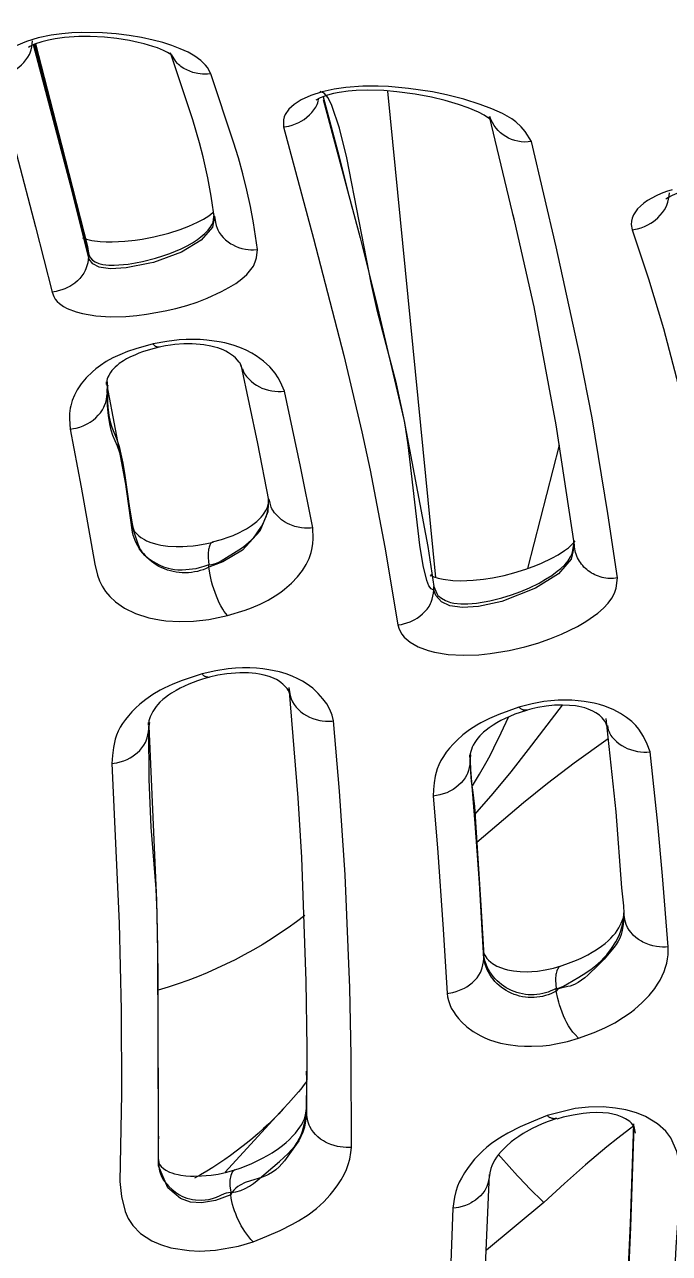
# Model space of a CAD drawing. Header units: inches. Extents: x 5931 to 10048, y 0 to 3185.
# Drawn here: x 7216.774 to 7217.957, y 964.775 to 967.028 of the extents above; entities that cross this region are included whole.
import ezdxf

# ---------------------------------------------------------------- set-up
doc = ezdxf.new("R2010")
doc.units = ezdxf.units.IN
doc.header["$LTSCALE"] = 48
doc.header["$MEASUREMENT"] = 0
doc.linetypes.add('DASHDOT2', pattern=[0.5, 0.25, -0.125, 0, -0.125])
for name, color, linetype in [('A-Eqpm-NIC', 8, 'DASHDOT2'), ('A-Flor-Case-Full Height', 8, 'Continuous'), ('A-Flor-Pattern', 8, 'Continuous')]:
    doc.layers.add(name, color=color, linetype=linetype)

# ---------------------------------------------------------------- blocks, each defined once
blk = doc.blocks.new('Precor_r815')
for p, q in [((4.9365, 65.3948), (4.9365, 65.4013)), ((4.902, 65.1346), (4.902, 65.1396)), ((4.902, 65.1345), (4.902, 65.1345)), ((4.7154, 64.8024), (4.7154, 64.8074)), ((4.3017, 64.759), (4.3017, 64.7656)), ((4.8259, 64.4945), (4.8259, 64.4996)), ((4.2343, 64.4448), (4.2352, 64.4376)), ((4.2352, 64.4376), (4.2352, 64.4376)), ((4.2352, 64.4325), (4.2352, 64.4376)), ((4.2099, 64.0611), (4.2099, 64.0611)), ((4.2099, 64.0559), (4.2099, 64.0609)), ((4.0768, 63.9942), (4.0768, 63.9992)), ((4.5359, 63.7614), (4.5359, 63.7654)), ((4.6752, 63.6055), (4.6752, 63.6106))]:
    blk.add_line(p, q)
for points in [[(4.7118, 65.7434), (4.7181, 65.7558), (4.7215, 65.7603), (4.7301, 65.769), (4.741, 65.7771), (4.7537, 65.7846), (4.7679, 65.7914), (4.7834, 65.7975), (4.8, 65.8031), (4.8177, 65.808), (4.8394, 65.8128), (4.8622, 65.8168), (4.8859, 65.8198), (4.9112, 65.8217), (4.949, 65.8223), (4.9674, 65.8215), (4.9859, 65.8198), (5.0055, 65.817), (5.0289, 65.812), (5.0504, 65.8054), (5.0694, 65.7971)], [(4.7825, 65.7773), (4.7833, 65.7791), (4.7915, 65.7842), (4.799, 65.7882), (4.8099, 65.7928), (4.8183, 65.7958), (4.8342, 65.8006), (4.8453, 65.8035), (4.8614, 65.807), (4.8844, 65.8107), (4.9074, 65.8132), (4.9337, 65.8146), (4.9546, 65.8145), (4.981, 65.8127), (4.9982, 65.8104), (5.0103, 65.808), (5.0226, 65.8047), (5.0362, 65.7998), (5.0445, 65.7956), (5.0472, 65.7937)], [(5.036, 65.7997), (5.0314, 65.7814), (4.9959, 65.6415), (4.966, 65.5228), (4.9365, 65.4013)], [(4.9365, 65.3946), (4.9669, 65.5195), (5.0375, 65.7991)], [(5.0342, 65.8004), (4.9863, 65.6084), (4.9387, 65.4142)], [(5.1066, 65.7384), (5.0993, 65.7396), (5.0934, 65.7411), (5.0872, 65.7432), (5.0812, 65.7457), (5.0754, 65.7487), (5.0699, 65.7522), (5.0648, 65.7561), (5.06, 65.7604), (5.0557, 65.765), (5.0517, 65.7699), (5.0483, 65.7751), (5.0454, 65.7806), (5.0442, 65.7834), (5.0423, 65.789), (5.041, 65.7949), (5.0401, 65.8007), (5.0394, 65.8067)], [(4.7046, 65.4629), (4.7111, 65.5105), (4.7171, 65.5449), (4.7257, 65.5852), (4.7325, 65.6119), (4.7451, 65.6557), (4.7857, 65.7833)], [(4.7118, 65.7434), (4.7179, 65.7429), (4.7225, 65.7427), (4.7271, 65.7429), (4.7316, 65.7433), (4.7354, 65.7439), (4.7385, 65.7445), (4.7446, 65.7462), (4.7505, 65.7483), (4.7562, 65.7509), (4.7616, 65.7539), (4.7642, 65.7556), (4.7667, 65.7574), (4.769, 65.7593), (4.7712, 65.7613), (4.7732, 65.7635), (4.776, 65.767), (4.7782, 65.7704), (4.7822, 65.7775)], [(4.6261, 65.4083), (4.6336, 65.4591), (4.6391, 65.4904), (4.6456, 65.5216), (4.6529, 65.5527), (4.6611, 65.5834), (4.6699, 65.613), (4.7118, 65.7434)], [(5.1066, 65.7384), (5.0338, 65.4515), (5.0034, 65.3273)], [(4.1224, 65.6142), (4.134, 65.6335), (4.1413, 65.6427), (4.1513, 65.6521), (4.1586, 65.6575), (4.1756, 65.6676), (4.1952, 65.6767), (4.2165, 65.6851), (4.2466, 65.695), (4.2786, 65.7035), (4.3041, 65.7089), (4.3487, 65.7158), (4.3853, 65.7191), (4.4041, 65.7199), (4.4323, 65.7198), (4.4637, 65.7174), (4.4851, 65.7142), (4.5074, 65.7091), (4.5278, 65.7022), (4.5455, 65.6939), (4.5585, 65.6853), (4.5683, 65.676), (4.575, 65.6662), (4.577, 65.6613), (4.5782, 65.6555), (4.5781, 65.6423)], [(4.1963, 65.655), (4.1997, 65.6579), (4.2096, 65.6647), (4.2198, 65.6702), (4.2386, 65.6785), (4.2563, 65.685), (4.2813, 65.6927), (4.3061, 65.6989), (4.3361, 65.7047), (4.3697, 65.7094), (4.3938, 65.7115), (4.4243, 65.7123), (4.4445, 65.7116), (4.4595, 65.7103), (4.4758, 65.7079), (4.4866, 65.7057), (4.4975, 65.7028), (4.5108, 65.6978), (4.5187, 65.6934)], [(4.387, 65.7105), (4.2989, 64.7832)], [(4.3017, 64.759), (4.3065, 64.7611), (4.3108, 64.7673), (4.3148, 64.7771), (4.3217, 64.8059), (4.3277, 64.8447), (4.3489, 65.0359), (4.3554, 65.0786), (4.3705, 65.1521), (4.4052, 65.2903), (4.4162, 65.3417), (4.4619, 65.583), (4.4753, 65.6401), (4.4892, 65.683), (4.4963, 65.6976), (4.5036, 65.7068), (4.5111, 65.71)], [(4.5053, 65.6947), (4.4374, 65.431), (4.4078, 65.3089), (4.3669, 65.1272)], [(4.5054, 65.6998), (4.4782, 65.5948), (4.4677, 65.5524), (4.4526, 65.4886)], [(4.5781, 65.6423), (4.5726, 65.6431), (4.5683, 65.644), (4.562, 65.6458), (4.5559, 65.6481), (4.5499, 65.6508), (4.5457, 65.6532), (4.5403, 65.6567), (4.5353, 65.6607), (4.5306, 65.665), (4.5263, 65.6696), (4.5223, 65.6746), (4.5205, 65.6772), (4.5189, 65.6798), (4.5175, 65.6825), (4.5163, 65.6853), (4.5153, 65.6881), (4.5146, 65.6915), (4.5139, 65.6954)], [(4.1537, 65.4634), (4.1997, 65.6622)], [(4.5781, 65.6423), (4.523, 65.4297), (4.4674, 65.2063), (4.4342, 65.0609), (4.4189, 64.9874), (4.392, 64.8405), (4.3679, 64.6925)], [(3.9643, 64.782), (3.9819, 64.9049), (4.011, 65.0872), (4.0332, 65.2069), (4.0767, 65.4136), (4.1224, 65.6142)], [(3.8639, 65.5223), (3.8743, 65.5188), (3.884, 65.515), (3.8931, 65.5108), (3.9014, 65.5064), (3.909, 65.5017), (3.9159, 65.4967), (3.922, 65.4914), (3.9272, 65.4859), (3.9314, 65.4804), (3.9349, 65.4744), (3.9374, 65.4683), (3.9387, 65.4622), (3.9389, 65.4562), (3.9371, 65.4462)], [(3.722, 65.516), (3.7329, 65.5196), (3.7448, 65.5227), (3.7551, 65.5245), (3.7703, 65.526), (3.7876, 65.5265), (3.7965, 65.5262), (3.807, 65.5255), (3.8217, 65.5236), (3.8371, 65.5205), (3.849, 65.5172), (3.8554, 65.515), (3.8637, 65.5116), (3.8717, 65.5072), (3.8756, 65.5047)], [(3.9371, 65.4462), (3.9309, 65.4472), (3.9274, 65.4481), (3.921, 65.45), (3.9147, 65.4524), (3.9086, 65.4553), (3.9028, 65.4587), (3.9001, 65.4606), (3.8948, 65.4646), (3.8899, 65.469), (3.8855, 65.4738), (3.8814, 65.4789), (3.8779, 65.4843), (3.8749, 65.4899), (3.8737, 65.4928), (3.8718, 65.4987), (3.8704, 65.5047), (3.8695, 65.5107), (3.8687, 65.5168)], [(4.9477, 65.4309), (4.9405, 65.4282), (4.9306, 65.4258), (4.9152, 65.4238), (4.9043, 65.4232), (4.8931, 65.423), (4.8698, 65.4242), (4.851, 65.4263), (4.838, 65.4283), (4.8166, 65.4325), (4.7893, 65.4397), (4.768, 65.4467), (4.7522, 65.4529), (4.736, 65.4605), (4.725, 65.4665), (4.7152, 65.4729), (4.7079, 65.4791)], [(4.1565, 65.4754), (4.1179, 65.2991), (4.0773, 65.0742), (4.0436, 64.8447)], [(4.7049, 65.4718), (4.7034, 65.4601), (4.7022, 65.4544), (4.7004, 65.4489), (4.6992, 65.4462), (4.6964, 65.441), (4.693, 65.436), (4.6891, 65.4313), (4.6848, 65.427), (4.68, 65.423), (4.6749, 65.4195), (4.6722, 65.4179), (4.6666, 65.415), (4.6607, 65.4126), (4.6546, 65.4106), (4.6483, 65.4092), (4.6433, 65.4085), (4.6382, 65.408), (4.6331, 65.4079), (4.6261, 65.4083)], [(4.7049, 65.4718), (4.7049, 65.4714), (4.7049, 65.471), (4.7049, 65.4707), (4.7049, 65.4704), (4.7049, 65.4701), (4.705, 65.4699), (4.705, 65.4697), (4.7051, 65.4694), (4.7051, 65.4693), (4.7052, 65.4691), (4.7053, 65.4689), (4.7054, 65.4686), (4.7056, 65.4683)], [(4.9365, 65.4015), (4.9353, 65.397), (4.9332, 65.3926), (4.9294, 65.3882), (4.9247, 65.3849), (4.9176, 65.3819), (4.9101, 65.38), (4.8996, 65.3789), (4.8892, 65.3787), (4.8808, 65.3791), (4.8639, 65.3808), (4.8502, 65.383), (4.8377, 65.3856), (4.8135, 65.3919), (4.8001, 65.3961), (4.7873, 65.4008), (4.7662, 65.4099), (4.7555, 65.4155), (4.7455, 65.4213), (4.7363, 65.4276), (4.73, 65.4324), (4.7227, 65.4388), (4.7165, 65.4455), (4.7117, 65.4522), (4.7098, 65.4556), (4.7078, 65.4607), (4.7067, 65.4654), (4.7056, 65.4746)], [(4.7056, 65.4683), (4.709, 65.4509), (4.7297, 65.4262), (4.7655, 65.4037), (4.8174, 65.384), (4.8239, 65.3823), (4.8675, 65.3736), (4.8962, 65.3719), (4.9136, 65.3739), (4.9172, 65.3749), (4.929, 65.3811), (4.9353, 65.39), (4.9365, 65.3948)], [(3.9371, 65.4462), (3.9075, 65.3524), (3.8798, 65.2581), (3.8559, 65.163), (3.8459, 65.115), (3.834, 65.0487), (3.8265, 65.0182), (3.8209, 65.0033), (3.813, 64.9888), (3.8015, 64.9745), (3.7842, 64.9601), (3.7643, 64.9493), (3.7459, 64.9425), (3.7161, 64.936), (3.6918, 64.9337), (3.6615, 64.9337), (3.6387, 64.9359), (3.6094, 64.9412), (3.5811, 64.9483)], [(4.9388, 65.4141), (4.9365, 65.4015)], [(5.0034, 65.3273), (5.0007, 65.3188), (4.998, 65.314), (4.9944, 65.3095), (4.9899, 65.3052), (4.9826, 65.2999), (4.9757, 65.296), (4.9591, 65.2893), (4.9479, 65.2862), (4.923, 65.282), (4.8961, 65.2803), (4.8683, 65.2809), (4.8479, 65.2827), (4.8301, 65.2849), (4.7955, 65.2914), (4.776, 65.2961), (4.756, 65.3019), (4.7368, 65.3083), (4.7186, 65.3154), (4.6919, 65.3281), (4.6784, 65.3358), (4.6661, 65.3438), (4.6551, 65.3523), (4.6457, 65.3611), (4.638, 65.3701), (4.6336, 65.3769), (4.63, 65.385), (4.6279, 65.3927), (4.6261, 65.4083)], [(4.9365, 65.4013), (4.9365, 65.4015)], [(4.9365, 65.3948), (4.9365, 65.3946)], [(4.9365, 65.3946), (4.9372, 65.3887), (4.9382, 65.3828), (4.9395, 65.3771), (4.9414, 65.3714), (4.9425, 65.3686), (4.9454, 65.3633), (4.9489, 65.3581), (4.9528, 65.3532), (4.9572, 65.3487), (4.962, 65.3445), (4.9671, 65.3407), (4.9712, 65.3381), (4.974, 65.3365), (4.9799, 65.3336), (4.986, 65.3313), (4.9923, 65.3294), (4.9959, 65.3285), (5.0034, 65.3273)], [(4.5762, 65.1384), (4.5836, 65.1553), (4.588, 65.1637), (4.5937, 65.1729), (4.6031, 65.1844), (4.6148, 65.1954), (4.6287, 65.2058), (4.6366, 65.2106), (4.647, 65.2162), (4.6584, 65.2213), (4.6709, 65.2259), (4.686, 65.2302), (4.6965, 65.2325), (4.719, 65.2357), (4.7313, 65.2367), (4.7441, 65.2371), (4.757, 65.2369), (4.77, 65.2361), (4.7924, 65.2332), (4.8178, 65.2286)], [(4.6542, 65.1807), (4.6564, 65.1877), (4.6581, 65.1917), (4.6596, 65.1939), (4.6666, 65.2016), (4.6704, 65.2051), (4.6754, 65.2091), (4.6791, 65.2116), (4.6845, 65.2146), (4.6894, 65.217), (4.6988, 65.2207), (4.7043, 65.2224), (4.7117, 65.2244), (4.7246, 65.2267), (4.7317, 65.2276), (4.7461, 65.2285), (4.7614, 65.2284), (4.7779, 65.2272), (4.786, 65.2262), (4.795, 65.2245), (4.8068, 65.2219)], [(4.8068, 65.2221), (4.8226, 65.2178), (4.8374, 65.2131), (4.8441, 65.2106), (4.8505, 65.2079), (4.8607, 65.203), (4.8667, 65.1997), (4.8721, 65.1964), (4.8801, 65.1908), (4.8841, 65.1875), (4.8875, 65.1843), (4.8904, 65.1813), (4.8937, 65.1774), (4.896, 65.1742), (4.8994, 65.1684), (4.9009, 65.1649), (4.9021, 65.1616), (4.9028, 65.1584), (4.9032, 65.155), (4.9032, 65.1507)], [(4.8178, 65.2286), (4.8498, 65.219), (4.8649, 65.2137), (4.8792, 65.2079), (4.8922, 65.2016), (4.9041, 65.1946), (4.9148, 65.1874), (4.9232, 65.1809), (4.9296, 65.1753), (4.9408, 65.164), (4.9501, 65.1523), (4.9576, 65.1406), (4.9627, 65.1306), (4.9666, 65.1206), (4.9694, 65.1105), (4.9704, 65.1056), (4.9715, 65.0956), (4.9717, 65.0857), (4.9706, 65.0659)], [(4.6049, 64.9304), (4.6252, 65.0383), (4.6562, 65.1888)], [(4.6533, 65.1809), (4.6523, 65.1768), (4.6512, 65.1741), (4.6498, 65.1714), (4.6482, 65.1688), (4.6464, 65.1664), (4.6422, 65.1616), (4.6377, 65.1573), (4.633, 65.1532), (4.628, 65.1495), (4.6226, 65.1463), (4.6183, 65.1442), (4.6122, 65.1419), (4.606, 65.1401), (4.5995, 65.1387), (4.5939, 65.138), (4.5882, 65.1377), (4.5825, 65.1378), (4.5762, 65.1384)], [(4.902, 65.1396), (4.9015, 65.1174), (4.9009, 65.1081), (4.8992, 65.0922), (4.8968, 65.0796), (4.894, 65.0695), (4.8848, 65.046), (4.8806, 65.033), (4.877, 65.0182), (4.8737, 65.0013), (4.8707, 64.9822), (4.8559, 64.8745)], [(4.903, 65.15), (4.8874, 65.0661), (4.8668, 64.9505), (4.8569, 64.8885)], [(4.9021, 65.1346), (4.9022, 65.1347), (4.9023, 65.135), (4.9023, 65.1354), (4.9024, 65.1365), (4.9025, 65.1376), (4.9025, 65.1387), (4.9025, 65.1398), (4.9025, 65.1408), (4.9024, 65.1417), (4.9023, 65.1426), (4.902, 65.1443), (4.9016, 65.1458), (4.9012, 65.1473), (4.9003, 65.15)], [(4.9021, 65.1563), (4.902, 65.1397)], [(4.9027, 65.1563), (4.903, 65.1554), (4.9031, 65.1549), (4.9032, 65.1543), (4.9032, 65.1536), (4.9032, 65.1528), (4.9032, 65.1524), (4.9031, 65.1514), (4.9029, 65.1496), (4.9025, 65.1475)], [(4.9034, 65.1513), (4.9034, 65.1561)], [(4.3669, 65.1272), (4.3573, 65.0843), (4.3128, 64.8419), (4.3017, 64.7658)], [(4.5244, 64.8776), (4.5467, 64.9945), (4.5762, 65.1384)], [(4.8559, 64.8694), (4.8695, 64.9701), (4.8725, 64.9889), (4.8757, 65.0056), (4.8793, 65.0204), (4.8834, 65.0333), (4.8917, 65.054), (4.8949, 65.064), (4.8977, 65.0761), (4.9, 65.0914), (4.9015, 65.1106), (4.902, 65.1345)], [(4.9706, 65.0659), (4.964, 65.0669), (4.9593, 65.0679), (4.9528, 65.0698), (4.9466, 65.0723), (4.9405, 65.0751), (4.9376, 65.0768), (4.9334, 65.0794), (4.9282, 65.0833), (4.9233, 65.0876), (4.9188, 65.0923), (4.9147, 65.0972), (4.9112, 65.1025), (4.9082, 65.108), (4.907, 65.1108), (4.9051, 65.1166), (4.9037, 65.1225), (4.9028, 65.1285), (4.902, 65.1345)], [(4.9706, 65.0659), (4.9501, 64.9549), (4.9249, 64.8084), (4.9199, 64.7871), (4.9163, 64.7766), (4.9114, 64.7663), (4.9053, 64.7564), (4.8976, 64.7467), (4.8872, 64.7366), (4.8708, 64.7247), (4.8503, 64.7144), (4.8256, 64.7061), (4.8061, 64.7021), (4.7943, 64.7005), (4.7695, 64.699), (4.7438, 64.6996), (4.7156, 64.703), (4.6813, 64.7103)], [(4.0716, 65.0355), (4.1296, 64.8004)], [(4.5244, 64.8776), (4.5283, 64.8772), (4.5339, 64.877), (4.5395, 64.8772), (4.5451, 64.8778), (4.5511, 64.8789), (4.5575, 64.8805), (4.5637, 64.8827), (4.5667, 64.884), (4.571, 64.8861), (4.5765, 64.8893), (4.5816, 64.893), (4.5863, 64.8971), (4.5907, 64.9016), (4.5947, 64.9064), (4.5981, 64.9115), (4.5995, 64.9141), (4.6007, 64.9168), (4.6017, 64.9197), (4.6029, 64.9247), (4.6037, 64.9306)], [(4.6049, 64.9325), (4.6049, 64.9282)], [(4.6053, 64.9283), (4.6052, 64.9288), (4.6052, 64.929), (4.6051, 64.9292), (4.6051, 64.9295), (4.6051, 64.9298), (4.6051, 64.9302), (4.6051, 64.9306), (4.6051, 64.9309), (4.6052, 64.9317), (4.6055, 64.9335)], [(4.7086, 64.8508), (4.6921, 64.8556), (4.6783, 64.8603), (4.6709, 64.8633), (4.659, 64.8689), (4.6525, 64.8723), (4.6465, 64.8758), (4.6371, 64.8821), (4.632, 64.886), (4.6275, 64.8899), (4.6236, 64.8936), (4.6192, 64.8983), (4.6162, 64.902), (4.6137, 64.9056), (4.6104, 64.911), (4.6085, 64.915), (4.6071, 64.9187), (4.6062, 64.9221), (4.6054, 64.927), (4.6052, 64.9314)], [(4.7154, 64.8074), (4.7104, 64.8077), (4.7057, 64.8088), (4.7012, 64.8103), (4.6969, 64.8124), (4.6927, 64.8147), (4.6606, 64.8355), (4.6519, 64.8416), (4.6425, 64.8495), (4.6375, 64.8544), (4.633, 64.8594), (4.6289, 64.8646), (4.6251, 64.8698), (4.6188, 64.8803), (4.6136, 64.8905), (4.6096, 64.9006), (4.6069, 64.9105), (4.6058, 64.9178), (4.6055, 64.9227), (4.6057, 64.9325)], [(4.6062, 64.9283), (4.6068, 64.9083), (4.6215, 64.8711), (4.6537, 64.8353), (4.6895, 64.8129), (4.7154, 64.8024)], [(4.6813, 64.7103), (4.6489, 64.7207), (4.637, 64.7252), (4.6212, 64.7323), (4.6066, 64.7399), (4.5933, 64.7481), (4.5834, 64.7551), (4.5762, 64.7608), (4.5634, 64.7724), (4.5525, 64.7843), (4.5435, 64.7964), (4.5367, 64.8079), (4.5313, 64.8194), (4.5275, 64.8309), (4.5261, 64.8366), (4.5245, 64.8472), (4.5239, 64.8573), (4.5244, 64.8776)], [(4.8569, 64.8885), (4.8549, 64.8791), (4.8534, 64.8734), (4.8525, 64.8715), (4.8474, 64.8654), (4.8444, 64.8625), (4.8406, 64.8593), (4.834, 64.8551), (4.8298, 64.853), (4.8218, 64.8497), (4.8112, 64.8465), (4.8037, 64.8448), (4.7907, 64.8429), (4.7758, 64.842), (4.7635, 64.842), (4.7551, 64.8425), (4.7445, 64.8435), (4.7359, 64.8446), (4.7192, 64.8478), (4.7078, 64.8506)], [(4.8559, 64.8745), (4.8552, 64.8742), (4.8539, 64.8721), (4.8525, 64.8682), (4.846, 64.8473), (4.8435, 64.841), (4.8409, 64.8359), (4.8385, 64.8319), (4.8358, 64.8284), (4.8328, 64.8251), (4.8261, 64.8192), (4.8181, 64.8136), (4.8123, 64.81), (4.8058, 64.8066), (4.7987, 64.8034), (4.7902, 64.8006), (4.7846, 64.7992), (4.7786, 64.7982), (4.7723, 64.7976), (4.7644, 64.7976), (4.758, 64.7979), (4.7453, 64.7993), (4.7389, 64.8003), (4.7325, 64.8017), (4.7241, 64.8044), (4.7169, 64.8071), (4.7154, 64.8074)], [(4.3074, 64.7886), (4.3065, 64.7856), (4.3079, 64.7873), (4.302, 64.7844), (4.2937, 64.7816), (4.2849, 64.7796), (4.2671, 64.7773), (4.2526, 64.7768), (4.2297, 64.7776), (4.2107, 64.7796), (4.1939, 64.7823), (4.1728, 64.7868), (4.1547, 64.7917), (4.1326, 64.7988), (4.1144, 64.8058), (4.1039, 64.8103), (4.0847, 64.8199), (4.0735, 64.8263), (4.0615, 64.8343), (4.0546, 64.8398), (4.0492, 64.8447), (4.0447, 64.8494), (4.0423, 64.8528)], [(4.3017, 64.7656), (4.2966, 64.7523), (4.2942, 64.7489), (4.2879, 64.7434), (4.2804, 64.739), (4.2712, 64.7353), (4.2653, 64.7339), (4.2525, 64.7325), (4.2395, 64.7325), (4.2236, 64.734), (4.1992, 64.7383), (4.1766, 64.7442), (4.1589, 64.7499), (4.142, 64.7564), (4.126, 64.7634), (4.1083, 64.7724), (4.0963, 64.7795), (4.0852, 64.787), (4.075, 64.7948), (4.0686, 64.8003), (4.0613, 64.8074), (4.0551, 64.8148), (4.0504, 64.8222), (4.0478, 64.8286), (4.0462, 64.8345), (4.0445, 64.8465)], [(4.7084, 64.8501), (4.7096, 64.8498), (4.7102, 64.8495), (4.7107, 64.8492), (4.7116, 64.8483), (4.7124, 64.8472), (4.7131, 64.8458), (4.7138, 64.8443), (4.7144, 64.8426), (4.715, 64.8408), (4.7155, 64.8383), (4.7159, 64.8361), (4.7162, 64.8337), (4.7164, 64.8312), (4.7166, 64.8257), (4.7165, 64.8205), (4.7161, 64.8141), (4.7154, 64.8074)], [(4.0436, 64.8447), (4.0445, 64.8402)], [(4.0445, 64.8402), (4.0495, 64.8177), (4.0726, 64.7902), (4.1148, 64.7623), (4.1767, 64.7374), (4.2198, 64.7276), (4.2493, 64.7255), (4.2726, 64.7288), (4.2879, 64.7365), (4.2981, 64.7485), (4.3017, 64.7587)], [(4.6813, 64.7103), (4.687, 64.7182), (4.6899, 64.7225), (4.6934, 64.7288), (4.6962, 64.7345), (4.6989, 64.7407), (4.7015, 64.7473), (4.704, 64.7542), (4.7064, 64.7613), (4.7085, 64.7684), (4.7104, 64.7756), (4.713, 64.7882), (4.7154, 64.8024)], [(4.3679, 64.6925), (4.3653, 64.6844), (4.3604, 64.6747), (4.3563, 64.6693), (4.3453, 64.6593), (4.3306, 64.6507), (4.3125, 64.6437), (4.3009, 64.6405), (4.2753, 64.6363), (4.2477, 64.6347), (4.2191, 64.6357), (4.1986, 64.6377), (4.1635, 64.6436), (4.1343, 64.6507), (4.1107, 64.6578), (4.0884, 64.6658), (4.0673, 64.6747), (4.0376, 64.6897), (4.0226, 64.6988), (4.0001, 64.7152), (3.9899, 64.7244), (3.9812, 64.7338), (3.9744, 64.7433), (3.9698, 64.7529), (3.9669, 64.7626), (3.9643, 64.782)], [(4.3017, 64.7658), (4.3017, 64.7656)], [(4.3017, 64.7587), (4.3017, 64.759)], [(4.3679, 64.6925), (4.3611, 64.6936), (4.3576, 64.6944), (4.3513, 64.6962), (4.3452, 64.6985), (4.3394, 64.7013), (4.3365, 64.7029), (4.3324, 64.7055), (4.3273, 64.7092), (4.3225, 64.7134), (4.3181, 64.7179), (4.3142, 64.7227), (4.3107, 64.7278), (4.3078, 64.7331), (4.3066, 64.7358), (4.3047, 64.7414), (4.3034, 64.7471), (4.3025, 64.7529), (4.3017, 64.7587)], [(4.4863, 64.5093), (4.489, 64.5206), (4.4931, 64.5313), (4.4987, 64.5417), (4.5057, 64.5518), (4.5143, 64.562), (4.5245, 64.5718), (4.5364, 64.5809), (4.5432, 64.5852), (4.5516, 64.5899), (4.5621, 64.5948), (4.5735, 64.5992), (4.5858, 64.6029), (4.6049, 64.6071), (4.6161, 64.6087), (4.6277, 64.6098), (4.6404, 64.6105), (4.6535, 64.6105), (4.6667, 64.6099), (4.6799, 64.6086), (4.7024, 64.6048), (4.7278, 64.5992)], [(4.567, 64.5615), (4.5676, 64.564), (4.5695, 64.5682), (4.5713, 64.571), (4.5737, 64.574), (4.5792, 64.5797), (4.5824, 64.5823), (4.5861, 64.585), (4.5911, 64.5881), (4.5995, 64.592), (4.6046, 64.5939), (4.6137, 64.5967), (4.6226, 64.5986), (4.6291, 64.5996), (4.6423, 64.6009), (4.6493, 64.6012), (4.6587, 64.6012), (4.6666, 64.6008), (4.6824, 64.5992), (4.6989, 64.5965), (4.7144, 64.5926)], [(4.7278, 64.5992), (4.7642, 64.5864), (4.7814, 64.5795), (4.7974, 64.572), (4.8049, 64.568), (4.8187, 64.5595), (4.8312, 64.5504), (4.8424, 64.5411), (4.85, 64.534), (4.8569, 64.5267), (4.8632, 64.5194), (4.8689, 64.5121), (4.8739, 64.5046), (4.8782, 64.4972), (4.8819, 64.4897), (4.885, 64.4821), (4.8874, 64.4744), (4.8908, 64.459), (4.8928, 64.4436), (4.894, 64.4282)], [(4.7144, 64.5926), (4.7272, 64.5888), (4.7366, 64.5856), (4.752, 64.5795), (4.7605, 64.5756), (4.7684, 64.5716), (4.7757, 64.5676), (4.784, 64.5624), (4.7898, 64.5583), (4.7951, 64.5543), (4.7998, 64.5503), (4.8053, 64.545), (4.8091, 64.5409), (4.8123, 64.5369), (4.8161, 64.5315), (4.8187, 64.5271), (4.8234, 64.5172), (4.8248, 64.5133), (4.8257, 64.5093), (4.826, 64.5057), (4.8258, 64.4955)], [(4.5681, 64.5731), (4.5666, 64.5613), (4.5653, 64.5555), (4.564, 64.5513), (4.5616, 64.5459), (4.5586, 64.5406), (4.555, 64.5357), (4.5508, 64.5311), (4.5463, 64.5268), (4.5413, 64.5229), (4.536, 64.5195), (4.5303, 64.5165), (4.5243, 64.5139), (4.5181, 64.5119), (4.5117, 64.5103), (4.5071, 64.5096), (4.5013, 64.509), (4.4955, 64.5088), (4.4896, 64.509), (4.4863, 64.5093)], [(4.5681, 64.5731), (4.5516, 64.363), (4.545, 64.2487), (4.5373, 64.0132), (4.5356, 63.8857), (4.5359, 63.7614)], [(3.9039, 64.4506), (3.9097, 64.4653), (3.9165, 64.4798), (3.9206, 64.4869), (3.9252, 64.4938), (3.9306, 64.5005), (3.9378, 64.508), (3.9474, 64.5161), (3.9585, 64.5237), (3.9712, 64.5306), (3.9877, 64.5374), (3.9971, 64.5405), (4.0071, 64.5432), (4.0255, 64.5466), (4.0366, 64.5479), (4.048, 64.5488), (4.0605, 64.5491), (4.0735, 64.5488), (4.0865, 64.5479), (4.0994, 64.5463), (4.1212, 64.5421), (4.1456, 64.5359)], [(3.984, 64.5002), (3.9848, 64.5041), (3.9875, 64.5088), (3.9897, 64.512), (3.9924, 64.5155), (3.9974, 64.5203), (4.0038, 64.5249), (4.0095, 64.5281), (4.0182, 64.5319), (4.0245, 64.5341), (4.0353, 64.5368), (4.0415, 64.5379), (4.0523, 64.5391), (4.0655, 64.5397), (4.0803, 64.5393), (4.0953, 64.5378), (4.1107, 64.5351), (4.1218, 64.5324), (4.1303, 64.5298)], [(4.0661, 64.5397), (4.1284, 64.4547), (4.1606, 64.4125), (4.1937, 64.371), (4.2269, 64.3309)], [(4.1456, 64.5359), (4.1823, 64.5217), (4.1995, 64.5141), (4.2154, 64.5059), (4.2227, 64.5016), (4.2363, 64.4924), (4.2483, 64.4828), (4.2591, 64.4728), (4.2664, 64.4652), (4.273, 64.4574), (4.2789, 64.4496), (4.2842, 64.4417), (4.2887, 64.4337), (4.2925, 64.4257), (4.2957, 64.4178), (4.2994, 64.4042), (4.3015, 64.3915), (4.3026, 64.3787), (4.3032, 64.366)], [(3.9854, 64.5142), (3.9674, 64.3358), (3.9571, 64.1913), (3.953, 64.1565), (3.9526, 64.143)], [(4.1299, 64.5299), (4.143, 64.5257), (4.153, 64.522), (4.1623, 64.5181), (4.1709, 64.514), (4.1788, 64.5099), (4.1861, 64.5057), (4.1927, 64.5015), (4.2002, 64.4963), (4.2056, 64.492), (4.2103, 64.4878), (4.2174, 64.4807), (4.221, 64.4764), (4.2241, 64.4723), (4.2266, 64.4684), (4.2295, 64.4633), (4.2314, 64.4591), (4.2328, 64.4552), (4.2339, 64.4514), (4.2348, 64.4464), (4.2352, 64.4416), (4.2351, 64.4355)], [(4.231, 64.3858), (4.2178, 64.4077), (4.206, 64.429), (4.1986, 64.4433), (4.1915, 64.4578), (4.1778, 64.487), (4.1646, 64.5164)], [(4.4533, 63.6961), (4.4537, 63.8711), (4.4563, 64.0005), (4.465, 64.2157), (4.4752, 64.3752), (4.4863, 64.5093)], [(3.9829, 64.5005), (3.9822, 64.4961), (3.9814, 64.4924), (3.9804, 64.4897), (3.9792, 64.4869), (3.9778, 64.4843), (3.9762, 64.4817), (3.9744, 64.4792), (3.9704, 64.4745), (3.966, 64.4701), (3.9612, 64.466), (3.9561, 64.4624), (3.9506, 64.4591), (3.9463, 64.457), (3.9403, 64.4546), (3.9339, 64.4527), (3.9274, 64.4513), (3.9217, 64.4505), (3.916, 64.4501), (3.9102, 64.4501), (3.9039, 64.4506)], [(4.8083, 63.6676), (4.8089, 64.0281), (4.8105, 64.1428), (4.8125, 64.189), (4.8213, 64.3071), (4.8249, 64.3974), (4.8259, 64.4945)], [(4.8259, 64.4996), (4.8116, 64.1671), (4.8096, 64.0757), (4.8084, 63.7177)], [(4.8248, 64.5061), (4.8259, 64.4997)], [(4.8259, 64.4945), (4.826, 64.4965), (4.8252, 64.501)], [(4.894, 64.4282), (4.8892, 64.4288), (4.8847, 64.4296), (4.8782, 64.4312), (4.8718, 64.4334), (4.8657, 64.436), (4.8599, 64.4391), (4.8572, 64.4408), (4.8519, 64.4445), (4.847, 64.4487), (4.8425, 64.4532), (4.8384, 64.458), (4.8349, 64.4631), (4.832, 64.4685), (4.8307, 64.4713), (4.8288, 64.4769), (4.8275, 64.4827), (4.8266, 64.4886), (4.8259, 64.4945)], [(4.8261, 64.501), (4.8261, 64.5062)], [(3.9815, 64.4755), (4.0439, 64.429), (4.0929, 64.3902), (4.1368, 64.3533), (4.223, 64.2774)], [(3.8708, 64.0784), (3.8813, 64.2142), (3.8901, 64.3126), (3.9039, 64.4506)], [(4.2354, 64.4397), (4.2354, 64.4448)], [(4.2352, 64.4376), (4.2347, 64.4114), (4.2333, 64.3943), (4.23, 64.3731), (4.227, 64.3463), (4.2152, 64.1582), (4.2099, 64.0611)], [(4.2099, 64.0559), (4.218, 64.2005), (4.2259, 64.3139), (4.2352, 64.4324)], [(4.2352, 64.4325), (4.2352, 64.434), (4.2351, 64.4353), (4.2351, 64.4359), (4.235, 64.4369), (4.2348, 64.4377), (4.2347, 64.4384), (4.2345, 64.4391), (4.2343, 64.4397)], [(4.2352, 64.4324), (4.2359, 64.4265), (4.2369, 64.4206), (4.2382, 64.4148), (4.2401, 64.4092), (4.2413, 64.4064), (4.2443, 64.401), (4.2478, 64.3959), (4.2518, 64.3911), (4.2563, 64.3866), (4.2612, 64.3824), (4.2665, 64.3787), (4.2722, 64.3754), (4.2781, 64.3725), (4.2844, 64.3701), (4.2908, 64.3682), (4.2968, 64.3669), (4.3032, 64.366)], [(4.894, 64.4282), (4.8803, 64.1234), (4.8767, 63.9584), (4.8763, 63.7981), (4.8791, 63.6309), (4.8762, 63.6021), (4.8694, 63.5739), (4.8635, 63.5603), (4.8553, 63.5472), (4.8409, 63.5321), (4.8201, 63.5181), (4.8044, 63.5108), (4.7852, 63.5047), (4.7517, 63.4992), (4.7325, 63.4984), (4.7034, 63.4999), (4.6611, 63.5079), (4.6341, 63.5157)], [(4.3032, 64.366), (4.2953, 64.2675), (4.2845, 64.112), (4.2776, 63.9898)], [(3.8708, 64.0784), (3.876, 64.0781), (3.8816, 64.0781), (3.8873, 64.0785), (3.8928, 64.0792), (3.8991, 64.0806), (3.9055, 64.0824), (3.9116, 64.0848), (3.9175, 64.0876), (3.9203, 64.0892), (3.9256, 64.0927), (3.9306, 64.0966), (3.9352, 64.1009), (3.9393, 64.1056), (3.943, 64.1105), (3.946, 64.1157), (3.9484, 64.1212), (3.9498, 64.1254), (3.951, 64.1311), (3.9526, 64.1428)], [(4.0768, 63.9992), (4.0738, 63.9996), (4.0706, 64.0005), (4.0635, 64.0036), (4.0559, 64.0079), (4.0354, 64.0207), (4.0224, 64.0291), (4.011, 64.0372), (4.0003, 64.0462), (3.9945, 64.0517), (3.9891, 64.0575), (3.984, 64.0634), (3.975, 64.0756), (3.9675, 64.088), (3.9638, 64.0951), (3.9607, 64.1022), (3.9581, 64.1092), (3.956, 64.1162), (3.9544, 64.1231), (3.9533, 64.13), (3.9527, 64.1369), (3.9526, 64.1432)], [(4.068, 64.0421), (4.0591, 64.0452), (4.0492, 64.049), (4.0399, 64.0529), (4.0311, 64.057), (4.0186, 64.0636), (4.0108, 64.0682), (4.0036, 64.0728), (3.9934, 64.0801), (3.9872, 64.0851), (3.9816, 64.0901), (3.9767, 64.0949), (3.972, 64.0999), (3.968, 64.1048), (3.9646, 64.1096), (3.9616, 64.1145), (3.9573, 64.1234), (3.9539, 64.1326), (3.9532, 64.1349), (3.9527, 64.1386), (3.9526, 64.1429)], [(3.9526, 64.1428), (3.9534, 64.1266), (3.9544, 64.1175), (3.9558, 64.1094), (3.9577, 64.1021), (3.9602, 64.0954), (3.9631, 64.0891), (3.9667, 64.083), (3.9708, 64.077), (3.9794, 64.0662), (3.989, 64.0553), (3.9998, 64.0438), (4.019, 64.0243), (4.0243, 64.0194), (4.0301, 64.0148), (4.0364, 64.0105), (4.0434, 64.0068), (4.0513, 64.0038), (4.0555, 64.0026), (4.0681, 64), (4.0729, 63.9982), (4.0748, 63.9969), (4.0768, 63.9942)], [(4.0358, 63.9042), (4.0071, 63.9151), (3.9875, 63.924), (3.9694, 63.9338), (3.9529, 63.9442), (3.941, 63.9528), (3.933, 63.9591), (3.9186, 63.9722), (3.9061, 63.9856), (3.8957, 63.9993), (3.8905, 64.0073), (3.8859, 64.0153), (3.8819, 64.0234), (3.8786, 64.0315), (3.8758, 64.0396), (3.8737, 64.0476), (3.8722, 64.0557), (3.8713, 64.0634), (3.8708, 64.0784)], [(4.2101, 64.0668), (4.2098, 64.0651), (4.2084, 64.0624), (4.2043, 64.0565), (4.2012, 64.053), (4.1972, 64.0491), (4.1943, 64.0469), (4.1909, 64.0446), (4.1859, 64.0418), (4.1777, 64.0382), (4.1728, 64.0365), (4.1662, 64.0347), (4.1553, 64.0326), (4.1431, 64.0313), (4.1304, 64.031), (4.122, 64.0313), (4.1111, 64.0323), (4.0969, 64.0344), (4.0819, 64.0378), (4.0676, 64.0421)], [(4.2099, 64.0611), (4.2099, 64.0609)], [(4.0675, 64.0418), (4.0678, 64.0418)], [(4.0678, 64.0418), (4.0686, 64.0416), (4.0695, 64.0413), (4.0701, 64.041), (4.0712, 64.0401), (4.0723, 64.039), (4.0732, 64.0376), (4.0741, 64.0361), (4.0749, 64.0344), (4.0756, 64.0326), (4.0764, 64.03), (4.0769, 64.0278), (4.0773, 64.0255), (4.0776, 64.0229), (4.0779, 64.0203), (4.078, 64.0175), (4.078, 64.0123), (4.0778, 64.0091), (4.0775, 64.0059), (4.0768, 63.9992)], [(4.2099, 64.0557), (4.2099, 64.0559)], [(4.2776, 63.9898), (4.274, 63.9903), (4.2671, 63.9915), (4.2607, 63.9933), (4.2544, 63.9956), (4.2484, 63.9983), (4.2455, 63.9998), (4.2412, 64.0023), (4.236, 64.0061), (4.2311, 64.0102), (4.2266, 64.0147), (4.2225, 64.0195), (4.219, 64.0246), (4.216, 64.0299), (4.2148, 64.0326), (4.2129, 64.0383), (4.2115, 64.044), (4.2106, 64.0498), (4.2099, 64.0557)], [(4.0358, 63.9042), (4.0428, 63.9118), (4.0463, 63.916), (4.0506, 63.9221), (4.054, 63.9277), (4.0573, 63.9338), (4.0604, 63.9402), (4.0634, 63.947), (4.0662, 63.9539), (4.0687, 63.9609), (4.0709, 63.968), (4.0723, 63.9732), (4.074, 63.9802), (4.0768, 63.9942)], [(4.2776, 63.9898), (4.2767, 63.983), (4.275, 63.9759), (4.2727, 63.9688), (4.2697, 63.9619), (4.266, 63.9551), (4.2617, 63.9485), (4.2567, 63.9419), (4.2511, 63.9355), (4.2411, 63.9259), (4.2293, 63.9168), (4.2157, 63.9086), (4.208, 63.9048), (4.1994, 63.9013), (4.1897, 63.8979), (4.1793, 63.895), (4.1654, 63.8921), (4.1476, 63.8898), (4.1352, 63.889), (4.1225, 63.8889), (4.1013, 63.89), (4.0893, 63.8913), (4.0776, 63.8933), (4.0563, 63.8982), (4.0358, 63.9042)], [(4.5359, 63.7656), (4.5355, 63.8248), (4.5357, 63.8415)], [(4.5356, 63.8415), (4.5356, 63.8372)], [(4.5356, 63.8223), (4.5403, 63.8157), (4.5466, 63.8072), (4.5509, 63.8018), (4.5597, 63.7911), (4.5688, 63.7806), (4.578, 63.7703)], [(3.891, 62.8693), (3.8738, 63.1127), (3.8564, 63.5056), (3.8478, 63.635), (3.8495, 63.6619), (3.8549, 63.6885), (3.8664, 63.7145), (3.8753, 63.7267), (3.8908, 63.7413), (3.9128, 63.7549), (3.9291, 63.7618), (3.9487, 63.7676), (3.9676, 63.7711), (3.9908, 63.7731), (4.0178, 63.7727), (4.0419, 63.77), (4.0936, 63.7571)], [(4.6676, 63.6531), (4.6579, 63.6565), (4.6469, 63.6609), (4.6365, 63.6654), (4.6267, 63.6702), (4.6171, 63.6752), (4.6079, 63.6804), (4.5992, 63.6858), (4.5874, 63.6939), (4.5802, 63.6995), (4.5736, 63.7051), (4.5677, 63.7106), (4.5608, 63.7178), (4.5559, 63.7235), (4.548, 63.7344), (4.5446, 63.74), (4.5418, 63.7454), (4.5397, 63.7506), (4.5376, 63.7577), (4.5357, 63.7705)], [(4.5359, 63.7654), (4.5359, 63.7656)], [(4.6752, 63.6106), (4.6703, 63.6108), (4.6657, 63.6114), (4.6568, 63.6138), (4.6485, 63.6175), (4.6408, 63.6221), (4.6335, 63.6274), (4.6266, 63.6331), (4.5858, 63.6689), (4.5773, 63.6767), (4.5696, 63.6842), (4.5632, 63.6912), (4.5576, 63.6982), (4.5528, 63.7057), (4.5485, 63.7136), (4.5466, 63.7178), (4.5433, 63.7269), (4.5406, 63.737), (4.5386, 63.7468), (4.5359, 63.7654)], [(4.578, 63.7703), (4.6854, 63.6485)], [(3.9312, 63.723), (3.933, 63.7325), (3.9343, 63.7363), (3.936, 63.7394), (3.9384, 63.7422), (3.9418, 63.7452), (3.9465, 63.7488), (3.9496, 63.7508), (3.9558, 63.7539), (3.9648, 63.7573), (3.973, 63.7596), (3.9808, 63.7611), (3.9914, 63.7622), (4.002, 63.7624), (4.0153, 63.7618), (4.0274, 63.7606), (4.0458, 63.7577), (4.0547, 63.7559), (4.0642, 63.7534), (4.0757, 63.75)], [(3.9739, 62.9402), (3.9536, 63.2454), (3.9402, 63.5512), (3.9344, 63.7408)], [(4.0756, 63.751), (4.0915, 63.7454), (4.1028, 63.7408), (4.1122, 63.7365), (4.1209, 63.732), (4.1376, 63.7223), (4.1455, 63.7171), (4.1527, 63.7119), (4.1594, 63.7067), (4.1684, 63.6986), (4.1782, 63.6883), (4.1827, 63.6828), (4.1865, 63.6775), (4.1898, 63.6723), (4.1925, 63.6669), (4.195, 63.6612), (4.1968, 63.6559), (4.1991, 63.6476), (4.1996, 63.6409)], [(4.0936, 63.7571), (4.1186, 63.7462), (4.1429, 63.735), (4.1656, 63.7232), (4.1761, 63.717), (4.1862, 63.7104), (4.1957, 63.7034), (4.2044, 63.6962), (4.2125, 63.6888), (4.22, 63.6812), (4.2269, 63.6735), (4.2389, 63.6579), (4.2456, 63.6477), (4.2513, 63.6375), (4.255, 63.6299), (4.2581, 63.6222), (4.2614, 63.6118), (4.2638, 63.6013), (4.267, 63.5802)], [(4.4533, 63.6961), (4.4571, 63.6959), (4.4628, 63.6959), (4.4686, 63.6963), (4.4743, 63.697), (4.4787, 63.6979), (4.4852, 63.6996), (4.4915, 63.7018), (4.4975, 63.7044), (4.5011, 63.7063), (4.5046, 63.7084), (4.5099, 63.712), (4.5148, 63.7161), (4.5193, 63.7205), (4.5233, 63.7253), (4.5269, 63.7303), (4.5298, 63.7356), (4.531, 63.7383), (4.5329, 63.7439), (4.5342, 63.7496), (4.5359, 63.7612)], [(4.5359, 63.7614), (4.5359, 63.7612)], [(4.5359, 63.7612), (4.5377, 63.7458), (4.5399, 63.7348), (4.5427, 63.7252), (4.5461, 63.7166), (4.5501, 63.7088), (4.5547, 63.7013), (4.5766, 63.6705), (4.5812, 63.6647), (4.5864, 63.659), (4.5921, 63.6535), (4.5986, 63.6485), (4.6058, 63.6441), (4.6097, 63.6422), (4.6189, 63.6386), (4.639, 63.6324), (4.6488, 63.6289), (4.6581, 63.6243), (4.6623, 63.6215), (4.6661, 63.6183), (4.6696, 63.6146), (4.6727, 63.6104), (4.6752, 63.6055)], [(3.9344, 63.7371), (3.9636, 63.7139), (3.9838, 63.6971), (4.0231, 63.6626), (4.0616, 63.6271), (4.0997, 63.5911)], [(3.9344, 63.7365), (3.9403, 63.5437), (3.952, 63.2696), (3.9739, 62.9359)], [(4.8083, 63.7177), (4.8083, 63.7124)], [(4.6341, 63.5157), (4.6089, 63.5266), (4.5845, 63.5378), (4.5615, 63.5496), (4.5507, 63.5558), (4.5329, 63.5676), (4.5177, 63.5798), (4.5043, 63.5924), (4.4926, 63.6054), (4.4849, 63.615), (4.4781, 63.6247), (4.4721, 63.6344), (4.4669, 63.6441), (4.4626, 63.6539), (4.4591, 63.6636), (4.4564, 63.6734), (4.4543, 63.6866), (4.4533, 63.6961)], [(4.8083, 63.6728), (4.8071, 63.6667), (4.8058, 63.6631), (4.803, 63.6596), (4.7986, 63.6555), (4.7947, 63.6528), (4.7878, 63.6491), (4.7836, 63.6474), (4.7783, 63.6456), (4.7719, 63.6441), (4.7669, 63.6432), (4.7577, 63.642), (4.7492, 63.6414), (4.7426, 63.6413), (4.7289, 63.6416), (4.7201, 63.6422), (4.7112, 63.6431), (4.6981, 63.6452), (4.6901, 63.647), (4.6825, 63.649), (4.6675, 63.6534)], [(4.8083, 63.6728), (4.808, 63.666), (4.8073, 63.6581), (4.8061, 63.6514), (4.8044, 63.6455), (4.8023, 63.6403), (4.7998, 63.6356), (4.7967, 63.6311), (4.7887, 63.6216), (4.7833, 63.6161), (4.7769, 63.6107), (4.7696, 63.6056), (4.7654, 63.6033), (4.7608, 63.6011), (4.7558, 63.5993), (4.7505, 63.5977), (4.7453, 63.5967), (4.7401, 63.5961), (4.729, 63.5957), (4.7222, 63.596), (4.7153, 63.5969), (4.7085, 63.5984), (4.7016, 63.6009), (4.6868, 63.608), (4.6831, 63.6093), (4.6792, 63.6102), (4.6752, 63.6106)], [(4.8083, 63.6676), (4.8083, 63.6728)], [(4.6675, 63.6531), (4.6687, 63.6525), (4.6726, 63.6487), (4.6752, 63.6423), (4.6766, 63.6335), (4.6766, 63.6228), (4.6752, 63.6106)], [(4.6752, 63.6055), (4.7035, 63.5948), (4.7288, 63.5902), (4.749, 63.5919), (4.7676, 63.5989), (4.7911, 63.6189), (4.808, 63.6608), (4.8083, 63.6676)], [(4.1996, 63.6444), (4.2002, 63.6386), (4.2011, 63.6328), (4.2024, 63.6271), (4.2043, 63.6216), (4.2055, 63.6189), (4.2084, 63.6136), (4.2119, 63.6086), (4.2159, 63.6039), (4.2204, 63.5996), (4.2252, 63.5956), (4.2305, 63.592), (4.2333, 63.5903), (4.2376, 63.5881), (4.2436, 63.5855), (4.2499, 63.5834), (4.2563, 63.5817), (4.2606, 63.581), (4.267, 63.5802)], [(4.2565, 62.8304), (4.2538, 62.9545), (4.2496, 63.0186), (4.2441, 63.0716), (4.2198, 63.2341), (4.2139, 63.3034), (4.1996, 63.6444)], [(4.0997, 63.5911), (4.2051, 63.4999)], [(4.267, 63.5802), (4.274, 63.385), (4.2866, 63.1695), (4.3019, 62.9817), (4.3223, 62.7671)]]:
    blk.add_lwpolyline(points)
for centre, radius, start, end in [((4.1331, 65.6822), 0.0688, 261.0011, 343.0849), ((4.8074, 65.2338), 0.0117, 267.4024, 333.4839), ((4.7596, 64.8905), 0.0986, 243.3774, 347.6261), ((3.9759, 64.8488), 0.0678, 260.1501, 356.5026), ((4.7158, 64.6066), 0.0141, 264.4186, 327.9125), ((4.1328, 64.546), 0.0163, 261.4381, 321.7989), ((5.0389, 64.7582), 0.7963, 231.1365, 253.1841), ((4.1218, 64.0765), 0.0894, 239.7596, 349.9599), ((4.1221, 64.0709), 0.0891, 239.4353, 350.1911), ((5.0589, 64.195), 0.6416, 221.4576, 240.4135), ((4.0799, 63.7689), 0.0181, 257.9261, 319.4488), ((3.293, 64.4072), 1.1475, 314.6666, 320.8953), ((4.5065, 63.6285), 0.1703, 318.5489, 352.2434)]:
    blk.add_arc(centre, radius, start, end)
blk = doc.blocks.new('floor pattern 1st floor')
at = {"layer": 'A-Flor-Pattern'}
h = blk.add_hatch(dxfattribs=at)
h.set_pattern_fill('WOODS_BOARD_WIDE', color=256, scale=3, pattern_type=2)
h.set_pattern_definition([(0, (2343, 1229.155), (0, 6), []), (90, (2343, 1229.155), (-12, 12), [6, -42]), (90, (2367, 1235.155), (-12, 12), [6, -42])])
edge = h.paths.add_edge_path(flags=16)
edge.add_line((2149.545, 1020.6322), (2161.545, 1020.6322))
edge.add_ellipse((2161.545, 1015.6322), major_axis=(-3.5355, -3.5355), ratio=1, start_angle=135, end_angle=225, ccw=False)
edge.add_line((2166.545, 1015.6322), (2166.545, 984.6322))
edge.add_ellipse((2161.545, 984.6322), major_axis=(3.5355, -3.5355), ratio=1, start_angle=315, end_angle=405, ccw=False)
edge.add_line((2161.545, 979.6322), (2156.545, 979.6322))
edge.add_line((2156.545, 979.6322), (2156.545, 955.6322))
edge.add_line((2156.545, 955.6322), (2147.545, 955.6322))
edge.add_line((2147.545, 955.6322), (2126.545, 955.6322))
edge.add_line((2126.545, 955.6322), (2126.545, 995.431))
edge.add_line((2126.545, 995.431), (2126.545, 1010.6322))
edge.add_line((2126.545, 1010.6322), (2144.545, 1010.6322))
edge.add_line((2144.545, 1010.6322), (2144.545, 1015.6322))
edge.add_ellipse((2148.7432, 1016.4341), major_axis=(3.1948, 3.1948), ratio=0.85373, start_angle=38.5071, end_angle=141.4929, ccw=False)
edge = h.paths.add_edge_path(flags=16)
edge.add_ellipse((2192.3469, 952.4341), major_axis=(-3.1924, 3.1924), ratio=0.855373, start_angle=218.4535, end_angle=321.5465, ccw=False)
edge.add_line((2196.545, 951.6322), (2196.5315, 920.2652))
edge.add_ellipse((2191.545, 920.6322), major_axis=(-3.5355, -3.5355), ratio=1, start_angle=45, end_angle=130.7903, ccw=False)
edge.add_line((2191.545, 915.6322), (2186.7141, 915.6322))
edge.add_line((2186.7141, 915.6322), (2186.545, 891.6322))
edge.add_line((2186.545, 891.6322), (2177.545, 891.6322))
edge.add_line((2177.545, 891.6322), (2156.545, 891.6322))
edge.add_line((2156.545, 891.6322), (2156.545, 931.431))
edge.add_line((2156.545, 931.431), (2156.545, 946.6322))
edge.add_line((2156.545, 946.6322), (2174.545, 946.6322))
edge.add_line((2174.545, 946.6322), (2174.545, 951.6322))
edge.add_ellipse((2179.545, 951.6322), major_axis=(3.5355, -3.5355), ratio=1, start_angle=135, end_angle=225, ccw=False)
edge.add_line((2179.545, 956.6322), (2191.545, 956.6322))
edge = h.paths.add_edge_path(flags=16)
edge.add_ellipse((2066.3997, 1141.2807), major_axis=(0, 0.0156), ratio=1, start_angle=270, end_angle=337.7307)
edge.add_line((2066.4056, 1141.2951), (2066.4056, 1141.2867))
edge.add_line((2066.4056, 1141.2867), (2066.4056, 1140.7527))
edge.add_line((2066.4056, 1140.7527), (2066.3997, 1140.7527))
edge.add_line((2066.3997, 1140.7527), (2066.3997, 1140.7072))
edge.add_line((2066.3997, 1140.7072), (2049.1278, 1140.7072))
edge.add_line((2049.1278, 1140.7072), (2045.1001, 1140.7072))
edge.add_line((2045.1001, 1140.7072), (2032.7596, 1140.7072))
edge.add_line((2032.7596, 1140.7072), (2030.3778, 1140.7072))
edge.add_line((2030.3778, 1140.7072), (2028.0028, 1140.7072))
edge.add_line((2028.0028, 1140.7072), (2028.0028, 1140.7527))
edge.add_line((2028.0028, 1140.7527), (2027.9969, 1140.7527))
edge.add_line((2027.9969, 1140.7527), (2027.9969, 1141.2867))
edge.add_line((2027.9969, 1141.2867), (2027.9969, 1141.2951))
edge.add_ellipse((2028.0028, 1141.2807), major_axis=(0, 0.0156), ratio=1, start_angle=22.2693, end_angle=90)
edge.add_line((2027.9872, 1141.2807), (2027.9872, 1140.7072))
edge.add_line((2027.9872, 1140.7072), (2027.9513, 1140.7072))
edge.add_line((2027.9513, 1140.7072), (2027.9513, 1141.2807))
edge.add_line((2027.9513, 1141.2807), (2027.9513, 1141.2867))
edge.add_ellipse((2027.9968, 1141.2867), major_axis=(0.0455, 0), ratio=1, start_angle=90, end_angle=180, ccw=False)
edge.add_line((2027.9968, 1141.3322), (2027.9969, 1141.3322))
edge.add_line((2027.9969, 1141.3322), (2028.0028, 1141.3322))
edge.add_line((2028.0028, 1141.3322), (2033.8793, 1141.3322))
edge.add_line((2033.8793, 1141.3322), (2033.8793, 1141.9057))
edge.add_ellipse((2033.9308, 1141.9057), major_axis=(0.0515, 0), ratio=1, start_angle=90, end_angle=180, ccw=False)
edge.add_line((2033.9308, 1141.9572), (2036.1293, 1141.9572))
edge.add_line((2036.1293, 1141.9572), (2036.1293, 1145.9295))
edge.add_ellipse((2037.8793, 1152.7072), major_axis=(7, 0), ratio=1, start_angle=180, end_angle=255.52249, ccw=False)
edge.add_ellipse((2037.8793, 1152.7072), major_axis=(7, 0), ratio=1, start_angle=0, end_angle=180, ccw=False)
edge.add_ellipse((2037.8793, 1152.7072), major_axis=(7, 0), ratio=1, start_angle=284.47751, end_angle=360, ccw=False)
edge.add_line((2039.6293, 1145.9295), (2039.6293, 1141.9572))
edge.add_line((2039.6293, 1141.9572), (2041.8278, 1141.9572))
edge.add_ellipse((2041.8278, 1141.9057), major_axis=(0.0515, 0), ratio=1, start_angle=360, end_angle=450, ccw=False)
edge.add_line((2041.8793, 1141.9057), (2041.8793, 1141.3322))
edge.add_line((2041.8793, 1141.3322), (2052.5763, 1141.3322))
edge.add_line((2052.5763, 1141.3322), (2052.5763, 1141.9057))
edge.add_ellipse((2052.6278, 1141.9057), major_axis=(0.0515, 0), ratio=1, start_angle=90, end_angle=180, ccw=False)
edge.add_line((2052.6278, 1141.9572), (2054.8263, 1141.9572))
edge.add_line((2054.8263, 1141.9572), (2054.8263, 1145.9295))
edge.add_ellipse((2056.5763, 1152.7072), major_axis=(7, 0), ratio=1, start_angle=180, end_angle=255.52249, ccw=False)
edge.add_ellipse((2056.5763, 1152.7072), major_axis=(7, 0), ratio=1, start_angle=0, end_angle=180, ccw=False)
edge.add_ellipse((2056.5763, 1152.7072), major_axis=(7, 0), ratio=1, start_angle=284.47751, end_angle=360, ccw=False)
edge.add_line((2058.3263, 1145.9295), (2058.3263, 1141.9572))
edge.add_line((2058.3263, 1141.9572), (2060.5248, 1141.9572))
edge.add_ellipse((2060.5248, 1141.9057), major_axis=(0.0515, 0), ratio=1, start_angle=360, end_angle=450, ccw=False)
edge.add_line((2060.5763, 1141.9057), (2060.5763, 1141.3322))
edge.add_line((2060.5763, 1141.3322), (2066.3997, 1141.3322))
edge.add_line((2066.3997, 1141.3322), (2066.4056, 1141.3322))
edge.add_line((2066.4056, 1141.3322), (2066.4057, 1141.3322))
edge.add_ellipse((2066.4057, 1141.2867), major_axis=(0.0455, 0), ratio=1, start_angle=360, end_angle=450, ccw=False)
edge.add_line((2066.4513, 1141.2867), (2066.4513, 1141.2807))
edge.add_line((2066.4513, 1141.2807), (2066.4513, 1140.7072))
edge.add_line((2066.4513, 1140.7072), (2066.4154, 1140.7072))
edge.add_line((2066.4154, 1140.7072), (2066.4154, 1141.2807))
edge = h.paths.add_edge_path(flags=16)
edge.add_ellipse((2444.8292, 1074.381), major_axis=(-118.2279, -0.0387), ratio=0.67080297, start_angle=0, end_angle=360)
h.paths.add_polyline_path([(2248.8, 1035.4972), (2231.2, 1035.4972), (2231.2, 1051.0172), (2248.8, 1051.0172)], flags=16)
h.paths.add_polyline_path([(2082.295, 971.0822), (2080.545, 971.0822), (2080.545, 1020.6322), (2082.295, 1020.6322)], flags=16)
h.paths.add_polyline_path([(2176.17, 1088.7072), (2128.17, 1088.7072), (2128.17, 1056.7072), (2176.17, 1056.7072)], flags=16)
h.paths.add_polyline_path([(2082.795, 1013.3525), (2084.545, 1013.3525), (2084.545, 889.6322), (2082.795, 889.6322)], flags=16)
h.paths.add_polyline_path([(2647.161, 890.6322), (2647.911, 890.6322), (2647.911, 885.0072), (2647.161, 885.0072)], flags=17)
h.paths.add_polyline_path([(2904.9508, 1517.4972), (2903.2, 1517.4972), (2903.2, 1603.9407), (2838.3795, 1603.9407), (2838.3795, 1227.955), (2473.75, 1227.955), (2473.75, 1224.7937), (2343.75, 1224.7937), (2343.75, 1227.955), (2248.295, 1227.955), (2248.295, 1213.6322), (2077.625, 1213.6322), (2077.625, 1355.1322), (2019.625, 1355.1322), (2019.625, 1232.0072), (2025.81, 1232.0072), (2025.81, 1213.6322), (2006.19, 1213.6322), (2006.19, 1226.7572), (1903.615, 1226.7572), (1903.615, 1213.6322), (1889.75, 1213.6322), (1889.75, 1212.8822), (1884.25, 1212.8822), (1884.25, 1252.7572), (1889.75, 1252.7572), (1889.75, 1252.0072), (1902, 1252.0072), (1902, 1420.0072), (1885.75, 1420.0072), (1885.75, 1438.0072), (1751.625, 1438.0072), (1751.625, 1252.7572), (1758.31, 1252.7572), (1758.31, 1212.8822), (1756.81, 1212.8822), (1756.81, 1173.2572), (1347.75, 1173.2572), (1347.75, 1179.2572), (1414.74, 1179.2572), (1414.74, 1233.5072), (1410.74, 1233.5072), (1410.74, 1240.2491), (1356.74, 1240.2491), (1356.74, 1233.5072), (1269.125, 1233.5072), (1269.125, 1173.2572), (980.455, 1173.2572), (980.455, 1209.2072), (835.81, 1209.2072), (835.81, 1173.2572), (707.3769, 1173.2572), (707.3769, 1113.2572), (1275.75, 1113.2572), (1275.75, 1101.2572), (1347.75, 1101.2572), (1347.75, 1113.2572), (1800.625, 1113.2572), (1800.625, 1077.2572), (1858.625, 1077.2572), (1858.625, 1113.2572), (1885.75, 1113.2572), (1885.75, 1158.4572), (2017.2013, 1158.4572), (2017.2013, 1140.7072), (2077.2013, 1140.7072), (2077.2013, 1158.4572), (2176.17, 1158.4572), (2176.17, 1129.5822), (2082.0763, 1129.5822), (2082.0763, 1127.4572), (2027.085, 1127.4572), (2027.085, 1061.4572), (2086.795, 1061.4572), (2086.795, 1056.5822), (2024.71, 1056.5822), (2024.71, 987.1322), (2072.795, 987.1322), (2072.795, 1017.7275), (2080.045, 1017.7275), (2080.045, 890.6322), (2059.8097, 890.6322), (2059.8097, 885.0074), (2386.0006, 885.0072), (2386.0183, 985.8914), (2427.0059, 985.8914), (2427.0059, 986.5101), (2501.0306, 986.5101), (2501.0306, 985.8914), (2542.0183, 985.8914), (2542.0183, 885.0072), (2647.161, 885.0072), (2647.161, 1054.5072), (2790.9145, 1054.5072), (2790.9145, 1108.5072), (2664.9294, 1108.5072), (2664.9294, 1114.5072), (2881.955, 1114.5072), (2881.955, 1158.6276), (2917.955, 1158.6276), (2917.955, 1114.5072), (2978.205, 1114.5072), (2978.205, 1227.955), (2920.8649, 1227.955), (2920.865, 1226.455), (2902.77, 1226.4529), (2902.77, 1231.7029), (2891.52, 1231.7029), (2891.52, 1397.6448), (2882.27, 1397.6448), (2882.27, 1453.0572), (2891.5194, 1453.056), (2902.77, 1453.056), (2902.77, 1457.9972), (2921.23, 1457.9972), (2921.23, 1455.9322), (2978.205, 1455.9322), (2978.205, 1516.5323), (2962.2, 1516.5323), (2962.2, 1517.4972)])
h = blk.add_hatch(dxfattribs=at)
h.set_pattern_fill('NET', color=256, scale=144)
h.set_pattern_definition([(0, (3055.871, 1522.532), (0, 18), []), (90, (3055.871, 1522.532), (-18, 1e-15), [])])
h.paths.add_polyline_path([(1124.625, 1107.2572), (1124.625, 1053.9672), (1130.31, 1053.9672), (1130.31, 1032.5472), (1124.625, 1032.5472), (1124.625, 894.1322), (1128.5, 894.1322), (1128.5006, 893.1322), (1559.51, 893.1322), (1559.51, 893.8393), (1559.51, 895.5573), (1559.385, 1107.2572), (1353.75, 1107.2572), (1353.75, 1095.2572), (1269.75, 1095.2572), (1269.75, 1107.2572)])

msp = doc.modelspace()

# ---------------------------------------------------------------- block references
at = {"layer": 'A-Eqpm-NIC', "xscale": -0.9981457892836261, "yscale": 0.9613000631475188}
msp.add_blockref('Precor_r815', (7221.8187, 903.7386), dxfattribs=at)
at = {"layer": 'A-Flor-Case-Full Height'}
msp.add_blockref('floor pattern 1st floor', (6000, 0), dxfattribs=at)

doc.saveas('drawing.dxf')
